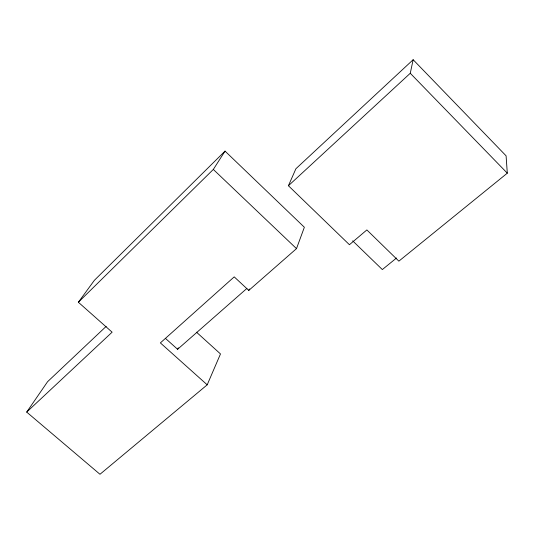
<?xml version="1.0" encoding="UTF-8"?>
<svg xmlns="http://www.w3.org/2000/svg" width="534" height="534" viewBox="0 0 534 534"><rect width="100%" height="100%" fill="white"/><g stroke="black" fill="none" stroke-linecap="round" stroke-linejoin="round"><path stroke-width="0.8" d="M288.42 185.739L410.266 73.271L413.149 59.721L506.085 155.815L507.3 173.17L398.871 261.153L366.865 229.934L349.43 244.719L288.42 185.739L295.909 168.737L413.149 59.721M207.205 384.82L160.374 342.901L234.212 276.872L248.784 290.416L296.497 248.63L304.36 227.257L225.034 151.115L94.405 280.283L78.365 302.244L112.12 332.181L26.7 412.094L99.978 474.279L207.205 384.82L220.489 353.935L196.485 332.188M248.784 290.416L249.411 288.954M165.493 338.423L177.602 349.289L178.349 347.814M78.365 302.244L213.326 169.432L225.034 151.115M26.7 412.094L47.573 381.71L106.179 326.367M177.602 349.289L246.915 288.413M396.548 257.989L382.331 269.57L352.68 240.854M213.326 169.432L296.497 248.63M410.266 73.271L507.3 173.17"/></g></svg>
